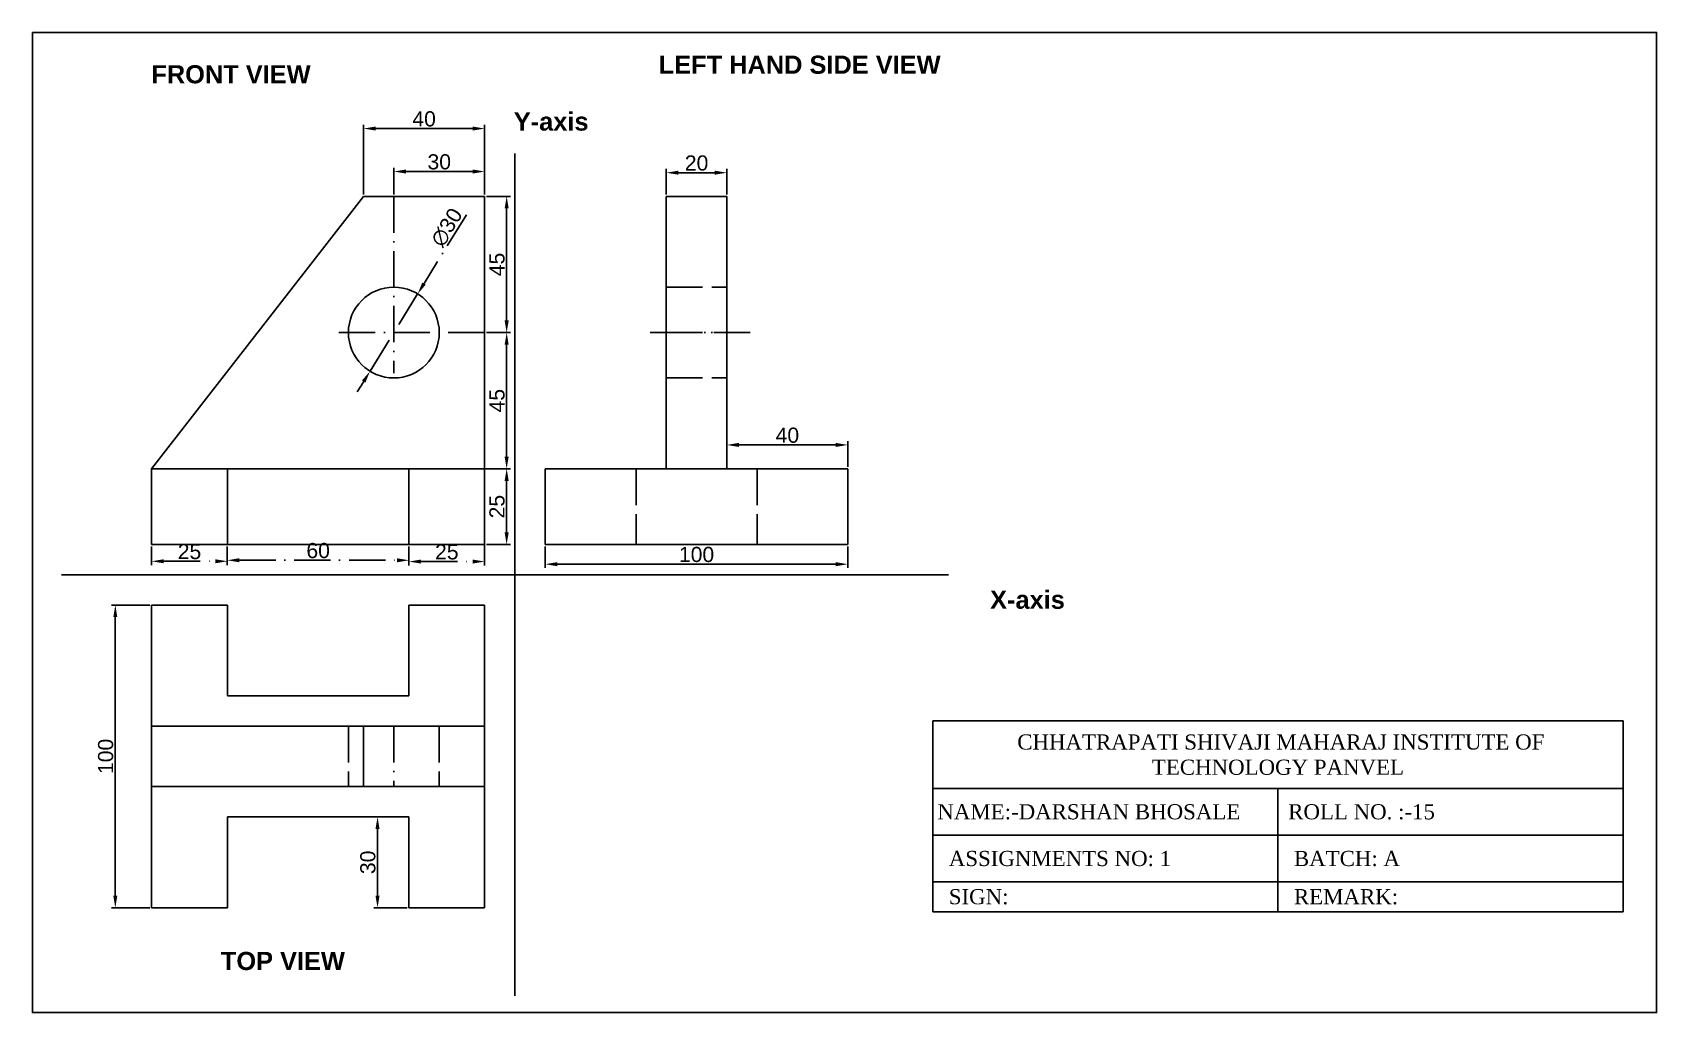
# Model space of a CAD drawing. Header units: millimetres. Extents: x 14 to 550, y -5 to 319.
import ezdxf

# ---------------------------------------------------------------- set-up
doc = ezdxf.new("R2010")
doc.units = ezdxf.units.MM
doc.linetypes.add('ACAD_ISO02W100', pattern=[15, 12, -3])
doc.linetypes.add('ACAD_ISO10W100', pattern=[18, 12, -3, 0, -3])
doc.styles.get("Standard").update_dxf_attribs({"font": 'arial.ttf'})
doc.dimstyles.new('ISO-25', dxfattribs={"dimtxt": 5, "dimasz": 4, "dimexe": 1.25, "dimexo": 0.625, "dimtad": 1, "dimtxsty": 'Standard', "dimcen": 2.5, "dimadec": 0, "dimazin": 0, "dimtfac": 1, "dimtmove": 0, "dimatfit": 3, "dimfxl": 1, "dimarcsym": 0})

# ---------------------------------------------------------------- blocks, each defined once
blk = doc.blocks.new('*D1')
at = {"color": 0, "lineweight": -2, "transparency": 16777216}
for p, q in [((133.11, 265.12), (133.11, 273.94)), ((163.11, 265.12), (163.11, 273.94)), ((137.11, 272.69), (159.11, 272.69))]:
    blk.add_line(p, q, dxfattribs=at)
at = {"color": 0, "transparency": 16777216}
for points in [[(137.11, 273.36), (137.11, 272.02), (133.11, 272.69)], [(159.11, 273.36), (159.11, 272.02), (163.11, 272.69)]]:
    blk.add_solid(points, dxfattribs=at)
at = {"layer": 'Defpoints', "color": 0, "transparency": 16777216}
for p in [(163.11, 272.69), (133.11, 264.49), (163.11, 264.49)]:
    blk.add_point(p, dxfattribs=at)
at = {"color": 0, "transparency": 16777216, "insert": (148.11, 275.87), "char_height": 5, "attachment_point": 5}
blk.add_mtext('30', dxfattribs=at)
blk = doc.blocks.new('*D2')
at = {"color": 0, "lineweight": -2, "transparency": 16777216}
for p, q in [((123.11, 265.12), (123.11, 288.13)), ((127.11, 286.88), (159.11, 286.88)), ((163.11, 265.74), (163.11, 288.13))]:
    blk.add_line(p, q, dxfattribs=at)
at = {"color": 0, "transparency": 16777216}
for points in [[(127.11, 287.55), (127.11, 286.22), (123.11, 286.88)], [(159.11, 287.55), (159.11, 286.22), (163.11, 286.88)]]:
    blk.add_solid(points, dxfattribs=at)
at = {"layer": 'Defpoints', "color": 0, "transparency": 16777216}
for p in [(163.11, 286.88), (123.11, 264.49), (163.11, 265.12)]:
    blk.add_point(p, dxfattribs=at)
at = {"color": 0, "transparency": 16777216, "insert": (143.11, 290.06), "char_height": 5, "attachment_point": 5}
blk.add_mtext('40', dxfattribs=at)
blk = doc.blocks.new('*D3')
at = {"color": 0, "linetype": 'ACAD_ISO10W100', "lineweight": -2, "transparency": 16777216}
for p, q in [((157.07, 258.38), (143.08, 235.67)), ((125.25, 206.72), (140.98, 232.26)), ((123.15, 203.32), (121.05, 199.91))]:
    blk.add_line(p, q, dxfattribs=at)
at = {"color": 0, "linetype": 'ACAD_ISO10W100', "transparency": 16777216}
for points in [[(142.51, 236.02), (143.64, 235.32), (140.98, 232.26)], [(122.58, 203.67), (123.72, 202.97), (125.25, 206.72)]]:
    blk.add_solid(points, dxfattribs=at)
at = {"layer": 'Defpoints', "color": 0, "linetype": 'ACAD_ISO10W100', "transparency": 16777216}
for p in [(140.98, 232.26), (125.25, 206.72)]:
    blk.add_point(p, dxfattribs=at)
at = {"color": 0, "linetype": 'ACAD_ISO10W100', "transparency": 16777216, "insert": (150.61, 254.23), "char_height": 5, "attachment_point": 5, "rotation": 58.3683}
blk.add_mtext('∅30', dxfattribs=at)
blk = doc.blocks.new('*D4')
at = {"color": 0, "lineweight": -2, "transparency": 16777216}
for p, q in [((163.74, 264.49), (171.63, 264.49)), ((170.38, 223.49), (170.38, 260.49)), ((163.74, 219.49), (171.63, 219.49))]:
    blk.add_line(p, q, dxfattribs=at)
at = {"color": 0, "transparency": 16777216}
for points in [[(169.71, 260.49), (171.05, 260.49), (170.38, 264.49)], [(169.71, 223.49), (171.05, 223.49), (170.38, 219.49)]]:
    blk.add_solid(points, dxfattribs=at)
at = {"layer": 'Defpoints', "color": 0, "transparency": 16777216}
for p in [(163.11, 264.49), (170.38, 264.49), (163.11, 219.49)]:
    blk.add_point(p, dxfattribs=at)
at = {"color": 0, "transparency": 16777216, "insert": (167.21, 241.99), "char_height": 5, "attachment_point": 5, "rotation": 90}
blk.add_mtext('45', dxfattribs=at)
blk = doc.blocks.new('*D5')
at = {"layer": 'Defpoints', "color": 0, "lineweight": -2, "transparency": 16777216}
for p, q in [((164.36, 219.49), (171.63, 219.49)), ((170.38, 178.49), (170.38, 215.49)), ((163.74, 174.49), (171.63, 174.49))]:
    blk.add_line(p, q, dxfattribs=at)
at = {"layer": 'Defpoints', "color": 0, "transparency": 16777216}
for p in [(163.74, 219.49), (170.38, 219.49), (163.11, 174.49)]:
    blk.add_point(p, dxfattribs=at)
for points in [[(169.71, 215.49), (171.05, 215.49), (170.38, 219.49)], [(169.71, 178.49), (171.05, 178.49), (170.38, 174.49)]]:
    blk.add_solid(points, dxfattribs=at)
at = {"layer": 'Defpoints', "color": 0, "transparency": 16777216, "insert": (167.21, 196.99), "char_height": 5, "attachment_point": 5, "rotation": 90}
blk.add_mtext('45', dxfattribs=at)
blk = doc.blocks.new('*D6')
at = {"color": 0, "linetype": 'ACAD_ISO10W100', "lineweight": -2, "transparency": 16777216}
for p, q in [((53.11, 148.87), (53.11, 142.69)), ((78.11, 148.87), (78.11, 142.69)), ((57.11, 143.94), (74.11, 143.94))]:
    blk.add_line(p, q, dxfattribs=at)
at = {"color": 0, "linetype": 'ACAD_ISO10W100', "transparency": 16777216}
for points in [[(57.11, 144.61), (57.11, 143.27), (53.11, 143.94)], [(74.11, 144.61), (74.11, 143.27), (78.11, 143.94)]]:
    blk.add_solid(points, dxfattribs=at)
at = {"layer": 'Defpoints', "color": 0, "linetype": 'ACAD_ISO10W100', "transparency": 16777216}
for p in [(53.11, 149.49), (78.11, 149.49), (78.11, 143.94)]:
    blk.add_point(p, dxfattribs=at)
at = {"color": 0, "linetype": 'ACAD_ISO10W100', "transparency": 16777216, "insert": (65.61, 147.12), "char_height": 5, "attachment_point": 5}
blk.add_mtext('25', dxfattribs=at)
blk = doc.blocks.new('*D7')
at = {"color": 0, "linetype": 'ACAD_ISO10W100', "lineweight": -2, "transparency": 16777216}
for p, q in [((78.11, 148.24), (78.11, 143.03)), ((138.11, 148.87), (138.11, 143.03)), ((82.11, 144.28), (134.11, 144.28))]:
    blk.add_line(p, q, dxfattribs=at)
at = {"color": 0, "linetype": 'ACAD_ISO10W100', "transparency": 16777216}
for points in [[(82.11, 144.95), (82.11, 143.61), (78.11, 144.28)], [(134.11, 144.95), (134.11, 143.61), (138.11, 144.28)]]:
    blk.add_solid(points, dxfattribs=at)
at = {"layer": 'Defpoints', "color": 0, "linetype": 'ACAD_ISO10W100', "transparency": 16777216}
for p in [(78.11, 148.87), (138.11, 149.49), (138.11, 144.28)]:
    blk.add_point(p, dxfattribs=at)
at = {"color": 0, "linetype": 'ACAD_ISO10W100', "transparency": 16777216, "insert": (108.11, 147.46), "char_height": 5, "attachment_point": 5}
blk.add_mtext('60', dxfattribs=at)
blk = doc.blocks.new('*D8')
at = {"color": 0, "linetype": 'ACAD_ISO10W100', "lineweight": -2, "transparency": 16777216}
for p, q in [((138.11, 148.87), (138.11, 142.6)), ((163.11, 148.87), (163.11, 142.6)), ((142.11, 143.85), (159.11, 143.85))]:
    blk.add_line(p, q, dxfattribs=at)
at = {"color": 0, "linetype": 'ACAD_ISO10W100', "transparency": 16777216}
for points in [[(142.11, 144.52), (142.11, 143.18), (138.11, 143.85)], [(159.11, 144.52), (159.11, 143.18), (163.11, 143.85)]]:
    blk.add_solid(points, dxfattribs=at)
at = {"layer": 'Defpoints', "color": 0, "linetype": 'ACAD_ISO10W100', "transparency": 16777216}
for p in [(138.11, 149.49), (163.11, 149.49), (163.11, 143.85)]:
    blk.add_point(p, dxfattribs=at)
at = {"color": 0, "linetype": 'ACAD_ISO10W100', "transparency": 16777216, "insert": (150.61, 147.03), "char_height": 5, "attachment_point": 5}
blk.add_mtext('25', dxfattribs=at)
blk = doc.blocks.new('*D9')
at = {"layer": 'Defpoints', "color": 0, "lineweight": -2, "transparency": 16777216}
for p, q in [((163.74, 174.49), (171.63, 174.49)), ((170.38, 170.49), (170.38, 153.49)), ((163.74, 149.49), (171.63, 149.49))]:
    blk.add_line(p, q, dxfattribs=at)
at = {"layer": 'Defpoints', "color": 0, "transparency": 16777216}
for p in [(163.11, 174.49), (163.11, 149.49), (170.38, 149.49)]:
    blk.add_point(p, dxfattribs=at)
for points in [[(169.71, 170.49), (171.05, 170.49), (170.38, 174.49)], [(169.71, 153.49), (171.05, 153.49), (170.38, 149.49)]]:
    blk.add_solid(points, dxfattribs=at)
at = {"layer": 'Defpoints', "color": 0, "transparency": 16777216, "insert": (167.2, 161.99), "char_height": 5, "attachment_point": 5, "rotation": 90}
blk.add_mtext('25', dxfattribs=at)
blk = doc.blocks.new('*D10')
at = {"layer": 'Defpoints', "color": 0, "lineweight": -2, "transparency": 16777216}
for p, q in [((137.49, 59.49), (126.47, 59.49)), ((127.72, 55.49), (127.72, 33.49)), ((137.49, 29.49), (126.47, 29.49))]:
    blk.add_line(p, q, dxfattribs=at)
at = {"layer": 'Defpoints', "color": 0, "transparency": 16777216}
for p in [(138.11, 59.49), (127.72, 29.49), (138.11, 29.49)]:
    blk.add_point(p, dxfattribs=at)
for points in [[(127.06, 55.49), (128.39, 55.49), (127.72, 59.49)], [(127.06, 33.49), (128.39, 33.49), (127.72, 29.49)]]:
    blk.add_solid(points, dxfattribs=at)
at = {"layer": 'Defpoints', "color": 0, "transparency": 16777216, "insert": (124.54, 44.49), "char_height": 5, "attachment_point": 5, "rotation": 90}
blk.add_mtext('30', dxfattribs=at)
blk = doc.blocks.new('*D11')
at = {"color": 0, "lineweight": -2, "transparency": 16777216}
for p, q in [((52.49, 129.49), (39.86, 129.49)), ((41.11, 125.49), (41.11, 33.49)), ((52.49, 29.49), (39.86, 29.49))]:
    blk.add_line(p, q, dxfattribs=at)
at = {"color": 0, "transparency": 16777216}
for points in [[(40.44, 125.49), (41.77, 125.49), (41.11, 129.49)], [(40.44, 33.49), (41.77, 33.49), (41.11, 29.49)]]:
    blk.add_solid(points, dxfattribs=at)
at = {"layer": 'Defpoints', "color": 0, "transparency": 16777216}
for p in [(53.11, 129.49), (41.11, 29.49), (53.11, 29.49)]:
    blk.add_point(p, dxfattribs=at)
at = {"color": 0, "transparency": 16777216, "insert": (37.93, 79.49), "char_height": 5, "attachment_point": 5, "rotation": 90}
blk.add_mtext('100', dxfattribs=at)
blk = doc.blocks.new('*D12')
at = {"color": 0, "lineweight": -2, "transparency": 16777216}
for p, q in [((183.11, 148.87), (183.11, 141.73)), ((283.11, 148.87), (283.11, 141.73)), ((187.11, 142.98), (279.11, 142.98))]:
    blk.add_line(p, q, dxfattribs=at)
at = {"color": 0, "transparency": 16777216}
for points in [[(187.11, 143.65), (187.11, 142.31), (183.11, 142.98)], [(279.11, 143.65), (279.11, 142.31), (283.11, 142.98)]]:
    blk.add_solid(points, dxfattribs=at)
at = {"layer": 'Defpoints', "color": 0, "transparency": 16777216}
for p in [(183.11, 149.49), (283.11, 149.49), (283.11, 142.98)]:
    blk.add_point(p, dxfattribs=at)
at = {"color": 0, "transparency": 16777216, "insert": (233.11, 146.16), "char_height": 5, "attachment_point": 5}
blk.add_mtext('100', dxfattribs=at)
blk = doc.blocks.new('*D13')
at = {"color": 0, "lineweight": -2, "transparency": 16777216}
for p, q in [((243.11, 175.12), (243.11, 183.63)), ((283.11, 175.12), (283.11, 183.63)), ((279.11, 182.38), (247.11, 182.38))]:
    blk.add_line(p, q, dxfattribs=at)
at = {"color": 0, "transparency": 16777216}
for points in [[(247.11, 183.05), (247.11, 181.72), (243.11, 182.38)], [(279.11, 183.05), (279.11, 181.72), (283.11, 182.38)]]:
    blk.add_solid(points, dxfattribs=at)
at = {"layer": 'Defpoints', "color": 0, "transparency": 16777216}
for p in [(243.11, 182.38), (243.11, 174.49), (283.11, 174.49)]:
    blk.add_point(p, dxfattribs=at)
at = {"color": 0, "transparency": 16777216, "insert": (263.11, 185.56), "char_height": 5, "attachment_point": 5}
blk.add_mtext('40', dxfattribs=at)
blk = doc.blocks.new('*D14')
at = {"color": 0, "lineweight": -2, "transparency": 16777216}
for p, q in [((223.11, 265.12), (223.11, 273.55)), ((227.11, 272.3), (239.11, 272.3)), ((243.11, 265.12), (243.11, 273.55))]:
    blk.add_line(p, q, dxfattribs=at)
at = {"color": 0, "transparency": 16777216}
for points in [[(227.11, 272.97), (227.11, 271.64), (223.11, 272.3)], [(239.11, 272.97), (239.11, 271.64), (243.11, 272.3)]]:
    blk.add_solid(points, dxfattribs=at)
at = {"layer": 'Defpoints', "color": 0, "transparency": 16777216}
for p in [(243.11, 272.3), (223.11, 264.49), (243.11, 264.49)]:
    blk.add_point(p, dxfattribs=at)
at = {"color": 0, "transparency": 16777216, "insert": (233.11, 275.48), "char_height": 5, "attachment_point": 5}
blk.add_mtext('20', dxfattribs=at)
blk = doc.blocks.new('*T17')
at = {"color": 0, "linetype": 'ByBlock', "lineweight": -2, "transparency": 16777216}
for p, q in [((0, 0), (228, 0)), ((0, 0), (0, -63)), ((228, 0), (228, -63)), ((0, -22.32), (228, -22.32)), ((114, -22.32), (114, -63)), ((0, -37.75), (228, -37.75)), ((0, -53.18), (228, -53.18)), ((0, -63), (228, -63))]:
    blk.add_line(p, q, dxfattribs=at)
at = {"color": 0, "linetype": 'ByBlock', "transparency": 16777216, "char_height": 5}
for s, insert, width, attachment_point in [('{\\fTimes New Roman|b0|i0|c0|p18; CHHATRAPATI SHIVAJI MAHARAJ INSTITUTE OF TECHNOLOGY PANVEL }', (114, -11.16), 225, 5), ('{\\fTimes New Roman|b0|i0|c0|p18;NAME:-DARSHAN BHOSALE}', (1.5, -30.04), 111, 4), ('{\\fTimes New Roman|b0|i0|c0|p18; ROLL NO. :-15}', (115.5, -30.04), 111, 4), ('{\\fTimes New Roman|b0|i0|c0|p18;  ASSIGNMENTS NO: 1}', (1.5, -45.47), 111, 4), ('{\\fTimes New Roman|b0|i0|c0|p18;  BATCH: A}', (115.5, -45.47), 111, 4), ('{\\fTimes New Roman|b0|i0|c0|p18;  SIGN:}', (1.5, -58.09), 111, 4), ('{\\fTimes New Roman|b0|i0|c0|p18;  REMARK:}', (115.5, -58.09), 111, 4)]:
    blk.add_mtext(s, dxfattribs=dict(at, insert=insert, width=width, attachment_point=attachment_point))

msp = doc.modelspace()

# ---------------------------------------------------------------- linework, layer by layer
for p, q in [((173.112, 278.607), (173.112, 0.379)), ((123.112, 264.493), (53.112, 174.493)), ((133.112, 264.493), (123.112, 264.493)), ((163.112, 264.493), (133.112, 264.493)), ((163.112, 219.493), (163.112, 264.493)), ((243.112, 264.493), (223.112, 264.493)), ((223.112, 264.493), (223.112, 174.493)), ((223.112, 264.493), (223.112, 219.493)), ((243.112, 174.493), (243.112, 264.493)), ((163.112, 174.493), (163.112, 219.493)), ((53.112, 149.493), (53.112, 174.493)), ((53.112, 174.493), (78.112, 174.493)), ((78.112, 174.493), (138.112, 174.493)), ((78.112, 174.493), (78.112, 149.493)), ((138.112, 174.493), (163.112, 174.493)), ((138.112, 174.493), (138.112, 149.493)), ((138.112, 149.493), (138.112, 174.493)), ((213.112, 174.493), (183.112, 174.493)), ((183.112, 174.493), (183.112, 149.493)), ((253.112, 174.493), (213.112, 174.493)), ((283.112, 174.493), (253.112, 174.493)), ((283.112, 149.493), (283.112, 174.493)), ((78.112, 149.493), (53.112, 149.493)), ((138.112, 149.493), (78.112, 149.493)), ((163.112, 149.493), (138.112, 149.493)), ((183.112, 149.493), (283.112, 149.493)), ((23.376, 139.493), (316.291, 139.493))]:
    msp.add_line(p, q)
at = {"linetype": 'ACAD_ISO02W100'}
for p, q in [((223.112, 219.493), (223.112, 234.493)), ((223.112, 234.493), (223.112, 234.493)), ((223.112, 234.493), (243.112, 234.493)), ((223.112, 219.493), (223.112, 219.493)), ((223.112, 219.493), (223.112, 204.493)), ((223.112, 204.493), (243.112, 204.493)), ((213.112, 174.493), (213.112, 149.493)), ((253.112, 174.493), (243.112, 174.493)), ((253.112, 174.493), (253.112, 149.493))]:
    msp.add_line(p, q, dxfattribs=at)
at = {"linetype": 'ACAD_ISO10W100'}
for p, q in [((163.112, 219.493), (113.546, 219.493)), ((223.112, 219.493), (217.768, 219.493)), ((223.112, 219.493), (243.112, 219.493)), ((250.857, 219.493), (223.112, 219.493)), ((243.112, 219.493), (250.857, 219.493))]:
    msp.add_line(p, q, dxfattribs=at)
msp.add_lwpolyline([(13.746, 318.622), (550.206, 318.622), (550.206, -5.118), (13.746, -5.118)], close=True)
msp.add_circle((133.112, 219.493), 15)
at = {"layer": 'Defpoints', "linetype": 'ACAD_ISO10W100'}
for p, q in [((133.112, 264.493), (133.112, 206.091)), ((133.112, 89.493), (133.112, 69.493))]:
    msp.add_line(p, q, dxfattribs=at)
at = {"layer": 'Defpoints'}
for p, q in [((163.737, 174.493), (163.112, 174.493)), ((163.112, 174.493), (163.112, 148.868)), ((53.112, 29.493), (53.112, 129.493)), ((53.112, 129.493), (78.112, 129.493)), ((78.112, 129.493), (78.112, 99.493)), ((138.112, 99.493), (138.112, 129.493)), ((138.112, 129.493), (163.112, 129.493)), ((163.112, 129.493), (163.112, 29.493)), ((78.112, 99.493), (138.112, 99.493)), ((53.112, 79.493), (53.112, 89.493)), ((53.112, 89.493), (53.112, 79.493)), ((53.112, 89.493), (163.112, 89.493)), ((133.112, 89.493), (118.112, 89.493)), ((133.112, 89.493), (123.112, 89.493)), ((123.112, 89.493), (133.112, 89.493)), ((123.112, 89.493), (123.112, 69.493)), ((148.112, 89.493), (133.112, 89.493)), ((163.112, 89.493), (148.112, 89.493)), ((53.112, 29.493), (53.112, 79.493)), ((53.112, 79.493), (53.112, 79.493)), ((53.112, 79.493), (53.112, 69.493)), ((53.112, 69.493), (163.112, 69.493)), ((138.112, 59.493), (78.112, 59.493)), ((78.112, 59.493), (78.112, 29.493)), ((138.112, 29.493), (138.112, 59.493)), ((78.112, 29.493), (53.112, 29.493)), ((163.112, 29.493), (138.112, 29.493))]:
    msp.add_line(p, q, dxfattribs=at)
at = {"layer": 'Defpoints', "linetype": 'ACAD_ISO02W100'}
for p, q in [((118.112, 89.493), (118.112, 69.493)), ((148.112, 89.493), (148.112, 69.493))]:
    msp.add_line(p, q, dxfattribs=at)

# ---------------------------------------------------------------- block references
msp.add_blockref('*T17', (311.156, 91.186))

# ---------------------------------------------------------------- texts
at = {"color": 1, "char_height": 6, "attachment_point": 1}
for s, width, insert in [('{\\fArial|b1|i0|c0|p34;\\C256;FRONT VIEW}', 79.05272, (53.009, 307.824)), ('{\\fArial|b1|i0|c0|p34;\\C256;LEFT HAND SIDE VIEW}', 97.23485, (220.6, 310.982)), ('{\\fArial|b1|i0|c0|p34;\\C256;Y-axis}', 34.16901, (172.736, 292.208)), ('{\\fArial|b1|i0|c0|p34;\\C256;X-axis}', 64.36487, (330.072, 134.248)), ('{\\fArial|b1|i0|c0|p34;\\C256;TOP VIEW}', 87.74852, (75.979, 14.914))]:
    msp.add_mtext_dynamic_manual_height_columns(s, width=width, gutter_width=522.674, heights=[0], dxfattribs=dict(at, insert=insert))

# ---------------------------------------------------------------- dimensions: what is measured, and where the dimension line sits
for base, p1, p2, picture, middle in [((163.112, 286.883), (123.112, 264.493), (163.112, 265.118), '*D2', (143.112, 290.061)), ((163.112, 272.69), (133.112, 264.493), (163.112, 264.493), '*D1', (148.112, 275.87)), ((243.112, 272.302), (223.112, 264.493), (243.112, 264.493), '*D14', (233.112, 275.48)), ((243.112, 182.384), (283.112, 174.493), (243.112, 174.493), '*D13', (263.112, 185.562)), ((283.112, 142.98), (183.112, 149.493), (283.112, 149.493), '*D12', (233.112, 146.158))]:
    dim = msp.add_linear_dim(base=base, p1=p1, p2=p2, dimstyle='ISO-25')
    dim.commit()
    dim.dimension.update_dxf_attribs({"geometry": picture, "text_midpoint": middle})
for base, p1, p2, picture, middle in [((170.38, 264.493), (163.112, 219.493), (163.112, 264.493), '*D4', (167.212, 241.993)), ((41.106, 29.493), (53.112, 129.493), (53.112, 29.493), '*D11', (37.929, 79.493))]:
    dim = msp.add_linear_dim(base=base, p1=p1, p2=p2, angle=90, dimstyle='ISO-25')
    dim.commit()
    dim.dimension.update_dxf_attribs({"geometry": picture, "text_midpoint": middle})
at = {"linetype": 'ACAD_ISO10W100'}
dim = msp.add_diameter_dim_2p(p1=(125.245, 206.721), p2=(140.979, 232.264), dimstyle='ISO-25', dxfattribs=at)
dim.commit()
dim.dimension.update_dxf_attribs({"geometry": '*D3', "text_midpoint": (153.439, 252.492), "dimtype": 163})
for base, p1, p2, picture, middle in [((78.112, 143.938), (53.112, 149.493), (78.112, 149.493), '*D6', (65.612, 147.116)), ((138.112, 144.282), (78.112, 148.868), (138.112, 149.493), '*D7', (108.112, 147.459)), ((163.112, 143.851), (138.112, 149.493), (163.112, 149.493), '*D8', (150.612, 147.029))]:
    dim = msp.add_linear_dim(base=base, p1=p1, p2=p2, dimstyle='ISO-25', dxfattribs=at)
    dim.commit()
    dim.dimension.update_dxf_attribs({"geometry": picture, "text_midpoint": middle})
at = {"layer": 'Defpoints'}
for base, p1, p2, picture, middle in [((170.38, 219.493), (163.112, 174.493), (163.737, 219.493), '*D5', (167.212, 196.993)), ((170.38, 149.493), (163.112, 174.493), (163.112, 149.493), '*D9', (167.202, 161.993)), ((127.722, 29.493), (138.112, 59.493), (138.112, 29.493), '*D10', (124.542, 44.493))]:
    dim = msp.add_linear_dim(base=base, p1=p1, p2=p2, angle=90, dimstyle='ISO-25', dxfattribs=at)
    dim.commit()
    dim.dimension.update_dxf_attribs({"geometry": picture, "text_midpoint": middle})

doc.saveas('drawing.dxf')
